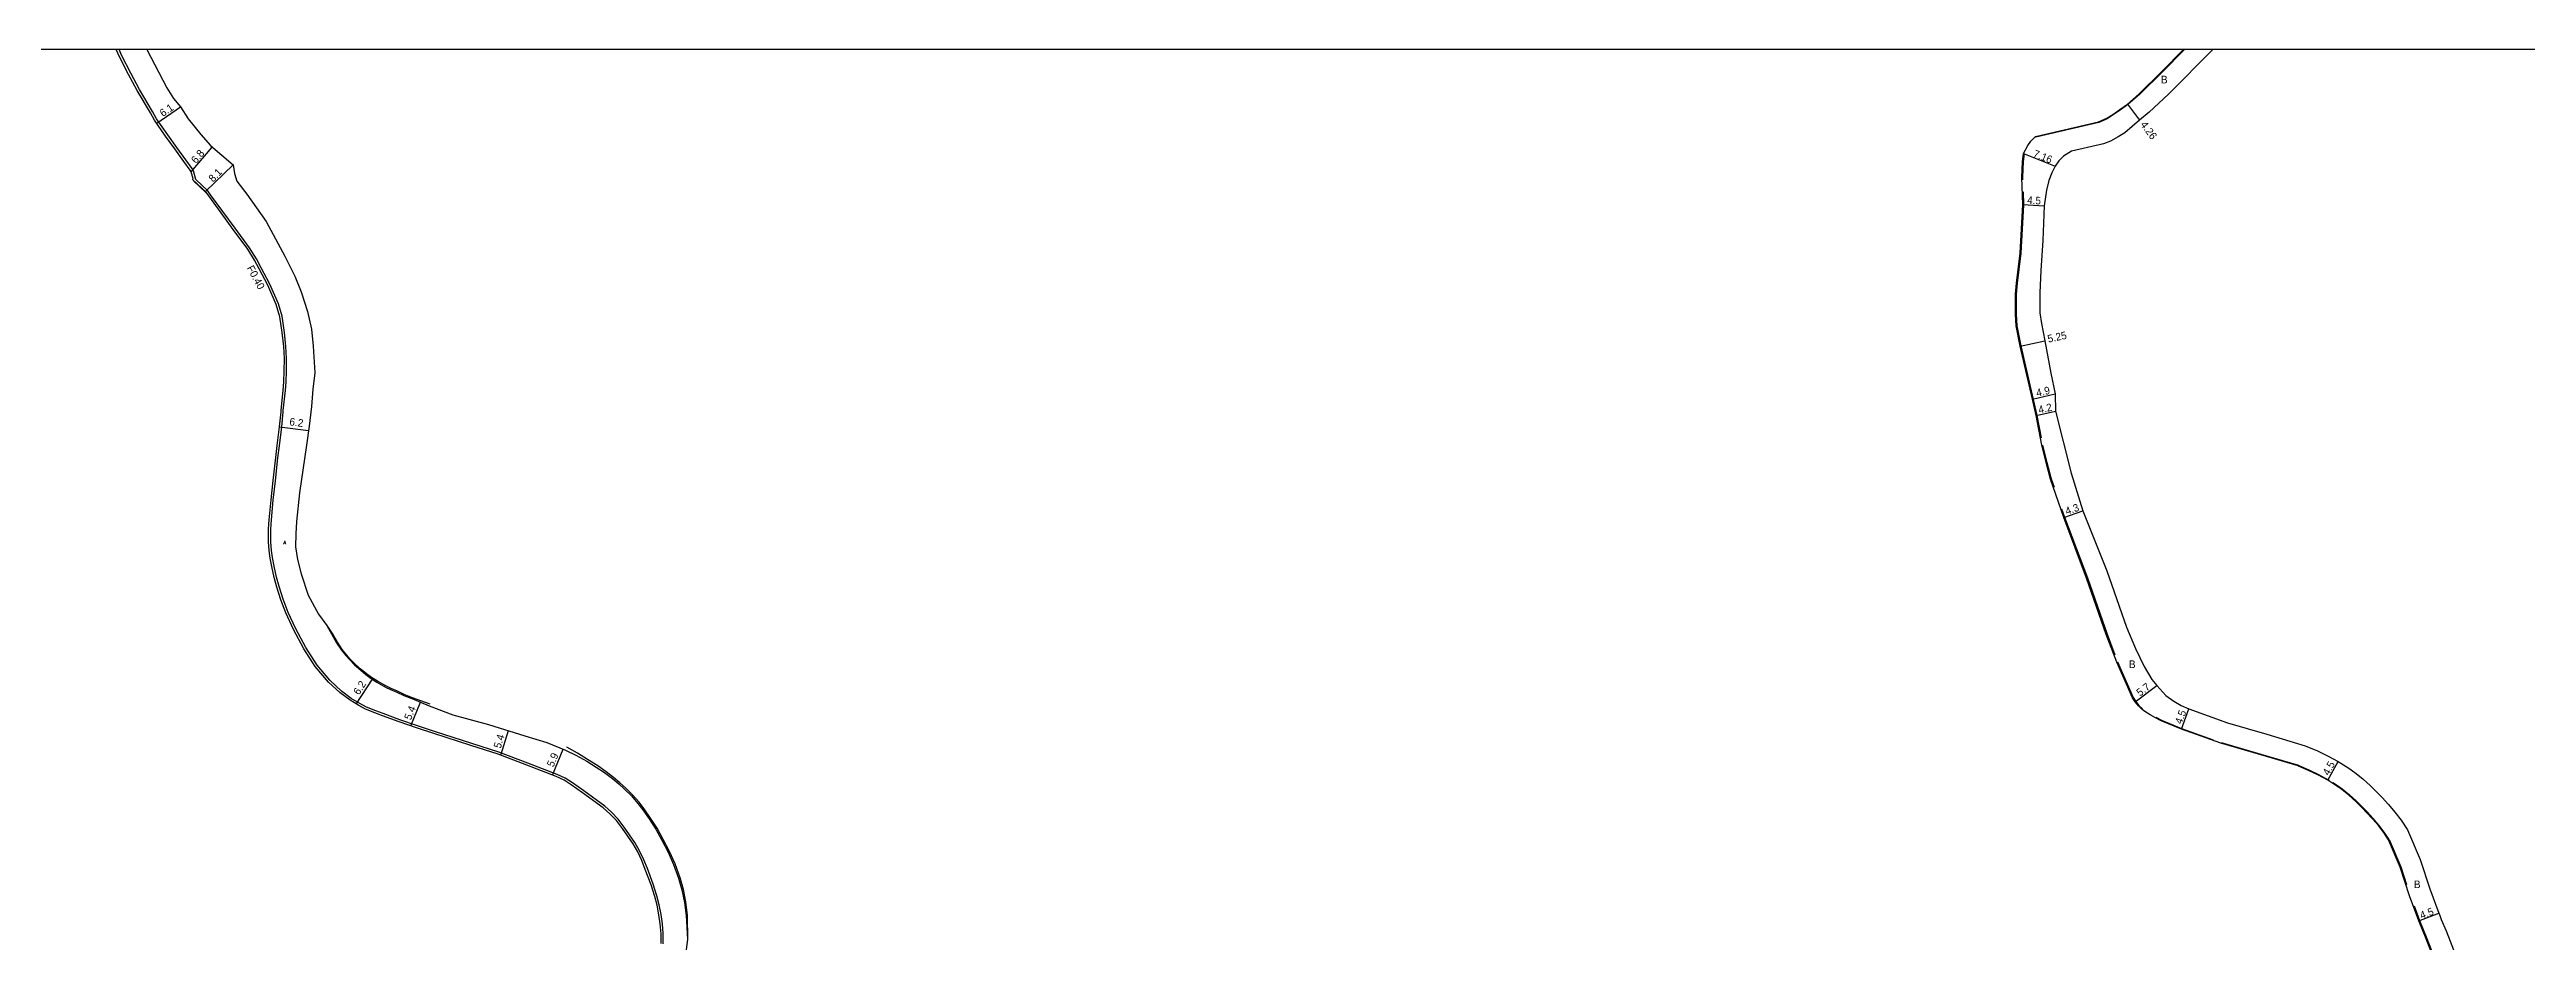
# Model space of a CAD drawing. Header units: metres. Extents: x -24000 to -21600, y -87000 to -84000.
# Drawn here: x -23186 to -22664, y -84188 to -84000 of the extents above; entities that cross this region are included whole.
import ezdxf

# ---------------------------------------------------------------- set-up
doc = ezdxf.new("R2010")
doc.units = ezdxf.units.M
doc.header["$LTSCALE"] = 2.5
for name, color, linetype in [('側溝・桝', 7, 'Continuous'), ('図郭', 7, 'Continuous'), ('幅員', 7, 'Continuous'), ('歩道・分離帯・安全施設', 7, 'Continuous'), ('舗装', 7, 'Continuous'), ('道路', 7, 'Continuous')]:
    doc.layers.add(name, color=color, linetype=linetype)
doc.styles.get("Standard").update_dxf_attribs({"font": ''})
doc.styles.add('YOKO_DECO', font='txt.shx', dxfattribs={"bigfont": 'extfont.shx'})
doc.styles.get('Standard').set_extended_font_data('@MS PGothic')

msp = doc.modelspace()

# ---------------------------------------------------------------- linework, layer by layer
at = {"layer": '側溝・桝'}
msp.add_lwpolyline([(-23056.68, -84188.27), (-23056.69, -84186.14), (-23056.85, -84184.04), (-23057.14, -84182.08), (-23057.53, -84180.06), (-23058.03, -84178.17), (-23058.81, -84175.74), (-23060.03, -84172.45), (-23060.78, -84170.58), (-23061.66, -84168.7), (-23062.65, -84166.97), (-23064.92, -84163.69), (-23066.2, -84162.04), (-23067.61, -84160.54), (-23069.03, -84159.29), (-23073.4, -84156.08), (-23075.8, -84154.4), (-23077.36, -84153.44), (-23079.06, -84152.6), (-23085.23, -84150.23), (-23091.31, -84147.92), (-23097.04, -84146.09), (-23104.87, -84143.55), (-23108.48, -84142.38), (-23112.16, -84141.09), (-23115.65, -84139.8), (-23117.23, -84139.2), (-23119.16, -84138.43), (-23120.58, -84137.7), (-23122.39, -84136.6), (-23124.44, -84135.08), (-23126.91, -84132.78), (-23129.59, -84129.61), (-23131.97, -84125.87), (-23134.16, -84121.81), (-23135.68, -84118.5), (-23136.77, -84115.72), (-23137.6, -84113.03), (-23138.17, -84111.07), (-23138.67, -84108.74), (-23139, -84106.97), (-23139.23, -84105.47), (-23139.36, -84103.63), (-23139.33, -84100.95), (-23139.19, -84099.03), (-23138.83, -84094.85), (-23138.35, -84090.81), (-23137.85, -84085.97), (-23137.54, -84083.4), (-23137.06, -84079.46), (-23136.71, -84076.31), (-23136.72, -84075.97), (-23136.28, -84071.79), (-23136.12, -84069.99), (-23136.06, -84067.72), (-23136.01, -84065.05), (-23136.15, -84062.49), (-23136.48, -84059.54), (-23136.99, -84056.15), (-23137.76, -84053.51), (-23139.54, -84049.42), (-23141.36, -84045.98), (-23142.36, -84044.09), (-23143.82, -84041.76), (-23146.87, -84037.63), (-23149.44, -84034.11), (-23152.02, -84030.56), (-23152.59, -84029.73), (-23155.12, -84027.37), (-23155.6, -84025.51), (-23155.92, -84025.07), (-23157.25, -84023.24), (-23159.14, -84020.61), (-23161.06, -84017.93), (-23163.39, -84014.57), (-23164.25, -84013.05), (-23167.01, -84008.38), (-23168.83, -84004.97), (-23170.71, -84001.3), (-23171.3, -84000)], dxfattribs=at)
at = {"layer": '図郭'}
msp.add_lwpolyline([(-23200, -84600), (-22400, -84600), (-22400, -84000), (-23200, -84000)], close=True, dxfattribs=at)
at = {"layer": '幅員'}
for points in [[(-22748.29, -84011.47), (-22745.76, -84014.9)], [(-23163.38, -84015.53), (-23158.35, -84012.09)], [(-23156.1, -84025.75), (-23151.71, -84020.54)], [(-22770.19, -84021.89), (-22763.53, -84024.53)], [(-23147.3, -84024.25), (-23153.12, -84029.88)], [(-22770.35, -84032.65), (-22765.86, -84032.93)], [(-22770.88, -84062.43), (-22765.74, -84061.34)], [(-22768.34, -84073.58), (-22763.55, -84072.52)], [(-23137.53, -84079.4), (-23131.41, -84080.24)], [(-22767.54, -84077.06), (-22763.44, -84076.14)], [(-22761.73, -84098.5), (-22757.67, -84097.09)], [(-23121.34, -84137.79), (-23117.96, -84132.57)], [(-22746.67, -84137.35), (-22742.14, -84133.88)], [(-23109.84, -84142.41), (-23107.81, -84137.41)], [(-22736.94, -84143.06), (-22735.4, -84138.84)], [(-23090.88, -84148.59), (-23089.27, -84143.4)], [(-23080.01, -84152.74), (-23077.76, -84147.3)], [(-22706.1, -84153.86), (-22703.95, -84149.91)], [(-22686.93, -84183.44), (-22682.72, -84181.86)]]:
    msp.add_lwpolyline(points, dxfattribs=at)
at = {"layer": '歩道・分離帯・安全施設'}
for points in [[(-22736.32, -84000), (-22740.94, -84004.72), (-22745.79, -84009.47), (-22748.2, -84011.59), (-22749.81, -84012.75), (-22751.29, -84013.76), (-22752.61, -84014.58), (-22754.35, -84015.37), (-22767.57, -84018.42)], [(-22770.04, -84021.94), (-22770.29, -84023.58), (-22770.42, -84026.95), (-22770.4, -84027.42)], [(-23153, -84030.1), (-23155.55, -84027.69)], [(-22770.3, -84029.98), (-22770.2, -84032.66), (-22770.77, -84042.86), (-22771.51, -84049.22), (-22771.75, -84051.49), (-22771.73, -84055.72), (-22771.6, -84058.14), (-22770.73, -84062.4), (-22767.39, -84077.03), (-22766.48, -84081.78)], [(-22766.19, -84083.28), (-22765.31, -84086.92), (-22764.38, -84090.39), (-22763.76, -84092.17)], [(-22762.2, -84096.68), (-22761.59, -84098.45), (-22756.75, -84111.26), (-22752.61, -84123.09), (-22750.95, -84127.46)], [(-23105.8, -84137.82), (-23109.51, -84136.47), (-23111.24, -84135.77), (-23112.66, -84135.12), (-23114.02, -84134.51), (-23115.12, -84133.96), (-23116.9, -84133), (-23118.12, -84132.23), (-23119.21, -84131.44), (-23120.3, -84130.56), (-23121.6, -84129.4), (-23122.6, -84128.34), (-23123.38, -84127.47), (-23124.31, -84126.29), (-23125.32, -84124.79), (-23126.38, -84122.98), (-23127.45, -84121.24)], [(-22750.4, -84128.9), (-22747.1, -84136.43), (-22746.54, -84137.26), (-22745.88, -84138.08), (-22745.12, -84138.8)], [(-22742.33, -84140.59), (-22741.15, -84141.17), (-22736.89, -84142.92), (-22730.24, -84145.3)], [(-23051.51, -84187.41), (-23051.61, -84182.3), (-23051.92, -84179.46), (-23052.44, -84176.85), (-23053.15, -84174.41), (-23054.19, -84171.46), (-23055.39, -84168.86), (-23056.72, -84166.3), (-23058, -84163.95), (-23059.37, -84161.81), (-23060.7, -84159.88), (-23061.8, -84158.49), (-23063.18, -84156.94), (-23064.67, -84155.44), (-23065.84, -84154.37), (-23067.17, -84153.25), (-23068.71, -84152.04), (-23070.49, -84150.81), (-23072.62, -84149.45), (-23074.75, -84148.15), (-23077.02, -84146.86)], [(-22728.59, -84145.89), (-22720.2, -84148.34), (-22712.31, -84150.7), (-22712.2, -84150.75), (-22710.1, -84151.64), (-22708.04, -84152.64), (-22706.03, -84153.73), (-22705.85, -84153.85)], [(-22705.04, -84154.35), (-22704.09, -84154.95), (-22703.08, -84155.67), (-22701.56, -84156.89)], [(-22693.17, -84166.33), (-22694.21, -84164.77), (-22695.34, -84163.29), (-22696.56, -84161.87), (-22697.83, -84160.5), (-22698.72, -84159.58), (-22700.11, -84158.21), (-22701.56, -84156.89)], [(-22693.17, -84166.33), (-22690.74, -84172.08), (-22689.52, -84175.81)], [(-22687.95, -84180.29), (-22686.79, -84183.39), (-22685.25, -84187.15), (-22683.2, -84192.42), (-22682.2, -84194.81)]]:
    msp.add_lwpolyline(points, dxfattribs=at)
at = {"layer": '道路'}
for points in [[(-23057.16, -84188.25), (-23057.16, -84186.16), (-23057.32, -84184.1), (-23057.61, -84182.16), (-23058, -84180.17), (-23058.49, -84178.3), (-23059.25, -84175.89), (-23060.48, -84172.62), (-23061.22, -84170.77), (-23062.08, -84168.92), (-23063.06, -84167.23), (-23065.3, -84163.97), (-23066.56, -84162.35), (-23067.94, -84160.88), (-23069.33, -84159.66), (-23073.67, -84156.46), (-23076.06, -84154.8), (-23077.59, -84153.85), (-23079.25, -84153.04), (-23085.4, -84150.68), (-23091.47, -84148.37), (-23097.19, -84146.54), (-23105.01, -84144), (-23108.63, -84142.83), (-23112.32, -84141.54), (-23115.82, -84140.25), (-23117.43, -84139.64), (-23119.37, -84138.86), (-23120.8, -84138.12), (-23122.64, -84137), (-23124.71, -84135.47), (-23127.2, -84133.17), (-23129.97, -84129.89), (-23132.36, -84126.14), (-23134.56, -84122.07), (-23136.15, -84118.61), (-23137.22, -84115.87), (-23138.05, -84113.17), (-23138.63, -84111.18), (-23139.14, -84108.83), (-23139.46, -84107.06), (-23139.71, -84105.49), (-23139.83, -84103.65), (-23139.8, -84100.94), (-23139.66, -84098.99), (-23139.3, -84094.8), (-23138.82, -84090.76), (-23138.32, -84085.91), (-23138.02, -84083.34), (-23137.53, -84079.4), (-23137.19, -84076.29), (-23137.2, -84075.95), (-23136.75, -84071.75), (-23136.59, -84069.96), (-23136.54, -84067.71), (-23136.49, -84065.06), (-23136.62, -84062.52), (-23136.96, -84059.6), (-23137.46, -84056.25), (-23138.21, -84053.67), (-23139.97, -84049.62), (-23141.78, -84046.2), (-23142.77, -84044.32), (-23144.21, -84042.03), (-23147.25, -84037.91), (-23149.82, -84034.39), (-23152.41, -84030.83), (-23152.95, -84030.04), (-23155.87, -84027.35), (-23155.73, -84027.2), (-23156.1, -84025.75), (-23156.36, -84025.39), (-23157.69, -84023.56), (-23159.58, -84020.93), (-23161.51, -84018.24), (-23163.85, -84014.86), (-23164.72, -84013.32), (-23167.48, -84008.64), (-23169.31, -84005.23), (-23171.2, -84001.54), (-23171.9, -84000)], [(-23165.43, -84000), (-23161.26, -84008.03), (-23159.86, -84010.34), (-23158.35, -84012.09), (-23156.74, -84014.62), (-23154.1, -84017.9), (-23152.08, -84020.22), (-23147.3, -84024.25), (-23146.99, -84026.13), (-23146.53, -84027.71), (-23144.39, -84030.47), (-23140.35, -84036.22), (-23136.39, -84043.53), (-23134.32, -84047.71), (-23132.95, -84051.04), (-23131.63, -84055.17), (-23130.75, -84058.89), (-23130.41, -84062.42), (-23130.09, -84068.03), (-23130.48, -84071.53), (-23130.8, -84075.17), (-23131.28, -84079.28), (-23131.84, -84083.32), (-23133.3, -84093.3), (-23133.94, -84099.36), (-23134.09, -84101.95), (-23134.14, -84104.72), (-23133.7, -84107.34), (-23132.95, -84110.38), (-23131.5, -84114.89), (-23129.28, -84118.88), (-23127.57, -84121.26), (-23125.51, -84124.9), (-23124.46, -84126.44), (-23123.52, -84127.59), (-23122.72, -84128.49), (-23121.7, -84129.51), (-23120.4, -84130.69), (-23119.31, -84131.59), (-23118.2, -84132.42), (-23117, -84133.19), (-23115.18, -84134.23), (-23114.13, -84134.73), (-23112.77, -84135.33), (-23111.31, -84135.98), (-23109.63, -84136.66), (-23105.99, -84138.15), (-23101.01, -84140.04), (-23093.48, -84142.1), (-23085.83, -84144.46), (-23081.18, -84145.89), (-23077.3, -84147.5), (-23075.08, -84148.56), (-23072.82, -84149.84), (-23070.79, -84151.1), (-23069.04, -84152.22), (-23067.38, -84153.45), (-23066.02, -84154.6), (-23064.9, -84155.65), (-23063.4, -84157.15), (-23062.04, -84158.71), (-23060.98, -84160.09), (-23059.63, -84161.97), (-23058.24, -84164.15), (-23056.99, -84166.46), (-23055.66, -84168.99), (-23054.55, -84171.6), (-23053.45, -84174.49), (-23052.77, -84176.93), (-23052.23, -84179.56), (-23051.86, -84182.29), (-23051.59, -84187.4), (-23052.38, -84193.15)], [(-22766.34, -84083.31), (-22767.54, -84077.06), (-22768.34, -84073.58), (-22770.88, -84062.43), (-22771.75, -84058.16), (-22771.88, -84055.73), (-22771.9, -84051.48), (-22771.66, -84049.21), (-22770.92, -84042.84), (-22770.35, -84032.65), (-22770.57, -84026.95), (-22770.44, -84023.57), (-22770.19, -84021.89), (-22769.3, -84020.23), (-22768.67, -84019.32), (-22767.65, -84018.29), (-22754.39, -84015.23), (-22752.68, -84014.45), (-22751.37, -84013.64), (-22749.9, -84012.62), (-22748.29, -84011.47), (-22745.9, -84009.36), (-22741.04, -84004.61), (-22736.53, -84000)], [(-22730.35, -84000), (-22739.64, -84009.39), (-22743.72, -84013.2), (-22745.76, -84014.9), (-22747.3, -84016.21), (-22748.84, -84017.51), (-22750.27, -84018.41), (-22751.87, -84019.26), (-22753.38, -84019.85), (-22760.11, -84021.42), (-22761.8, -84022.46), (-22762.79, -84023.42), (-22763.53, -84024.53), (-22764.26, -84025.93), (-22764.84, -84027.57), (-22765.35, -84029.62), (-22765.86, -84032.93), (-22766.12, -84040.22), (-22766.57, -84046.5), (-22766.76, -84051.25), (-22766.79, -84053.76), (-22766.74, -84055.45), (-22766.44, -84057.69), (-22765.74, -84061.34), (-22764.44, -84068.11), (-22763.55, -84072.52), (-22763.44, -84076.14), (-22760.19, -84089.2), (-22757.67, -84097.09), (-22752.67, -84109.77), (-22748.53, -84121.59), (-22746.59, -84126.11), (-22744.81, -84129.89), (-22743.17, -84132.66), (-22742.14, -84133.88), (-22740.19, -84135.99), (-22738.53, -84137.16), (-22736.96, -84138.1), (-22735.4, -84138.84), (-22727.25, -84141.75), (-22718.97, -84144.16), (-22710.86, -84146.59), (-22710.52, -84146.73), (-22708.3, -84147.68), (-22706.05, -84148.76), (-22703.95, -84149.91), (-22701.67, -84151.33), (-22700.45, -84152.2), (-22698.73, -84153.58), (-22697.12, -84155.05), (-22695.62, -84156.52), (-22694.67, -84157.51), (-22693.31, -84158.97), (-22691.96, -84160.54), (-22690.66, -84162.24), (-22689.32, -84164.26), (-22686.66, -84170.55), (-22684.65, -84176.7), (-22682.72, -84181.86), (-22682.54, -84182.3), (-22682.2, -84183.13)], [(-22683.34, -84192.47), (-22685.39, -84187.2), (-22686.93, -84183.44), (-22688.9, -84178.19), (-22690.88, -84172.13), (-22693.31, -84166.4), (-22694.33, -84164.85), (-22695.46, -84163.38), (-22696.67, -84161.97), (-22697.94, -84160.6), (-22698.82, -84159.69), (-22700.21, -84158.32), (-22701.65, -84157.01), (-22703.17, -84155.79), (-22704.18, -84155.07), (-22706.1, -84153.86), (-22708.1, -84152.77), (-22710.16, -84151.78), (-22712.25, -84150.88), (-22712.35, -84150.84), (-22720.24, -84148.48), (-22728.63, -84146.03), (-22736.94, -84143.06), (-22741.21, -84141.31), (-22742.4, -84140.73), (-22743.55, -84140.09), (-22744.64, -84139.37), (-22745.22, -84138.92), (-22745.99, -84138.18), (-22746.67, -84137.35), (-22747.23, -84136.51), (-22750.54, -84128.96), (-22752.76, -84123.15), (-22756.9, -84111.31), (-22761.73, -84098.5), (-22764.52, -84090.43), (-22765.46, -84086.96), (-22766.34, -84083.31)], [(-22682.2, -84183.13), (-22681.21, -84185.53), (-22679.16, -84190.81), (-22676.16, -84197.94), (-22674.97, -84199.94), (-22664.64, -84212.29), (-22662.49, -84214.82), (-22658.71, -84219.21), (-22653.8, -84223.81), (-22652.2, -84225.2), (-22650.63, -84226.16), (-22649.12, -84226.91), (-22647.37, -84227.56), (-22642.06, -84229.36), (-22637.19, -84230.93), (-22633.95, -84232.07), (-22630.35, -84233.88), (-22625.22, -84236.53), (-22620.94, -84238.34), (-22618.05, -84239.27), (-22616.18, -84239.62), (-22614.02, -84239.99), (-22611.86, -84240.47)]]:
    msp.add_lwpolyline(points, dxfattribs=at)

# ---------------------------------------------------------------- texts
at = {"layer": '側溝・桝'}
msp.add_text('F0.40', height=1.6, rotation=298, dxfattribs=at).set_placement((-23144.46, -84045.98))
at = {"layer": '幅員'}
for s, rotation, p in [('6.1', 34, (-23162.07, -84014.23)), ('4.26', 306.5248, (-22745.67, -84015.84)), ('6.8', 50, (-23155.08, -84024.14)), ('7.16', 338.3906, (-22768.31, -84022.53)), ('8.1', 46.6916, (-23151.48, -84028.04)), ('4.5', 356.4747, (-22769.47, -84032.46)), ('5.25', 11.9735, (-22764.96, -84061.72)), ('4.9', 12.56, (-22767.34, -84073.1)), ('6.2', 352, (-23135.51, -84079.08)), ('4.2', 12.7274, (-22766.9, -84076.66)), ('4.3', 19.0621, (-22761.09, -84098.01)), ('6.2', 57, (-23120.77, -84136.02)), ('5.7', 37.4524, (-22745.66, -84136.26)), ('5.4', 68, (-23109.84, -84141.3)), ('4.5', 69.9431, (-22736.88, -84142.16)), ('5.4', 73, (-23090.94, -84147.26)), ('5.9', 67, (-23079.83, -84151.19)), ('4.5', 61.3722, (-22705.91, -84152.98)), ('4.5', 20.5261, (-22686.36, -84183.12))]:
    msp.add_text(s, height=1.6, rotation=rotation, dxfattribs=at).set_placement(p)
at = {"layer": '舗装'}
for p in [(-22741.25, -84007.12), (-22747.99, -84130.21), (-22687.98, -84176.56)]:
    msp.add_text('B', height=1.6, dxfattribs=at).set_placement(p)
at = {"layer": '舗装', "style": 'YOKO_DECO'}
msp.add_text('A', height=0.75, dxfattribs=at).set_placement((-23136.7, -84104.17, 667.85))

doc.saveas('drawing.dxf')
